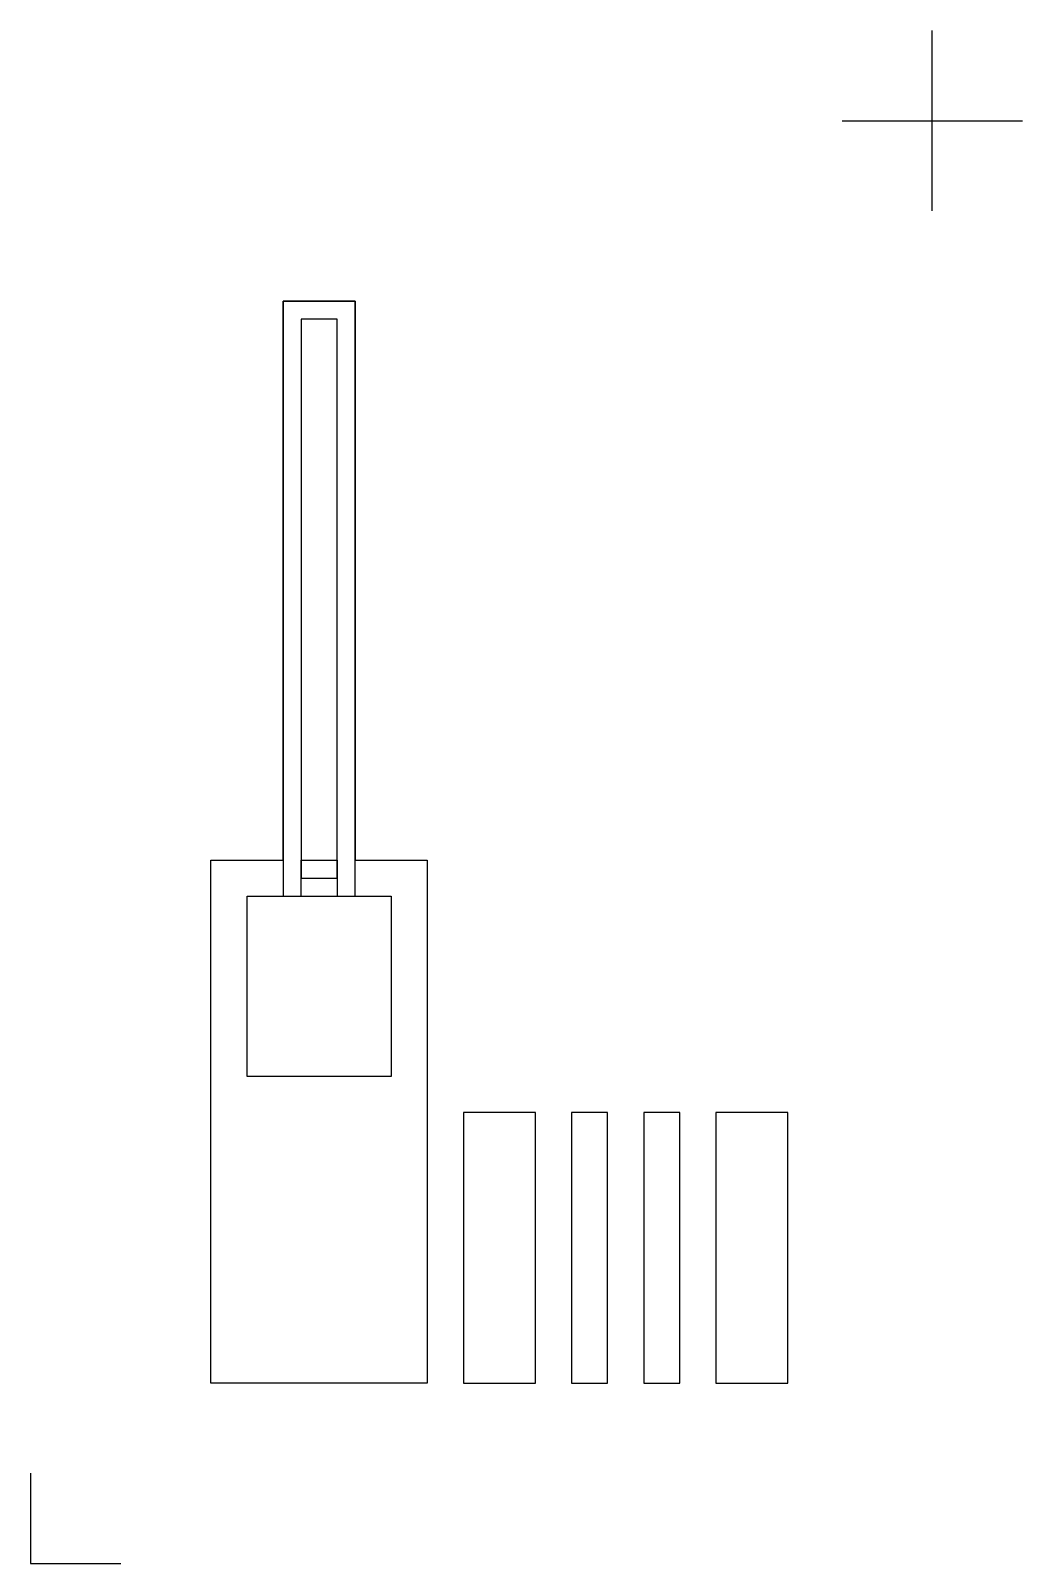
# Model space of a CAD drawing. Header units: inches. Extents: x 0 to 5.5, y 0 to 8.5.
import ezdxf

# ---------------------------------------------------------------- set-up
doc = ezdxf.new("R2010")
doc.units = ezdxf.units.IN
doc.header["$MEASUREMENT"] = 0

msp = doc.modelspace()

# ---------------------------------------------------------------- linework, layer by layer
for p, q in [((5, 7.5), (5, 8.5)), ((4.5, 8), (5.5, 8))]:
    msp.add_line(p, q)
for points in [[(1.4, 3.9), (1.4, 7), (1.8, 7), (1.8, 3.9), (2.2, 3.9), (2.2, 1), (1, 1), (1, 3.9)], [(1.4, 3.7), (1.8, 3.7), (1.8, 7), (1.4, 7)], [(1.5, 3.8), (1.7, 3.8), (1.7, 6.9), (1.5, 6.9)], [(1.7, 3.7), (2, 3.7), (2, 2.7), (1.2, 2.7), (1.2, 3.7), (1.5, 3.7), (1.5, 3.9), (1.7, 3.9)], [(2.4, 1), (2.8, 1), (2.8, 2.5), (2.4, 2.5)], [(3, 1), (3.2, 1), (3.2, 2.5), (3, 2.5)], [(3.4, 1), (3.6, 1), (3.6, 2.5), (3.4, 2.5)], [(3.8, 1), (4.2, 1), (4.2, 2.5), (3.8, 2.5)]]:
    msp.add_lwpolyline(points, close=True)
msp.add_lwpolyline([(0, 0.5), (0, 0), (0.5, 0)])

doc.saveas('drawing.dxf')
